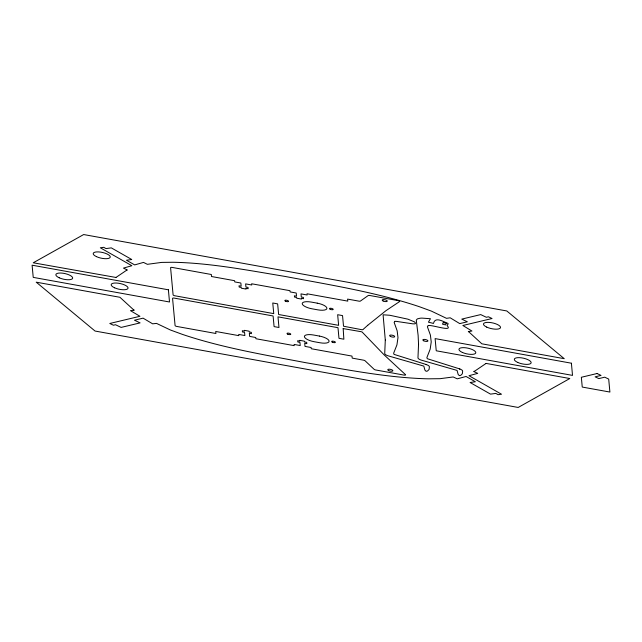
<?xml version="1.0" encoding="UTF-8"?>
<svg xmlns="http://www.w3.org/2000/svg" width="642" height="642" viewBox="0 0 642 642"><rect width="100%" height="100%" fill="white"/><g stroke="black" fill="none" stroke-linecap="round" stroke-linejoin="round"><path stroke-width="0.96" d="M385.296 340.051L384.719 353.573A5.216 1.757 12.3 0 0 387.985 355.788L423.816 366.101L424.916 370.121L426.103 371.309L427.5 371.028L429.089 369.439L429.402 366.783A5.216 1.757 12.3 0 0 426.136 364.504L426.593 364.632L394.003 354.36L393.634 353.244L396.933 344.866L397.984 337.62L397.149 330.75L394.164 322.477A11.163 3.764 12.3 0 1 394.621 321.843L394.621 321.353L396.026 321.329L412.79 323.833L414.925 323.841L415.591 323.271L414.555 321.915L407.935 319.178L389.766 315.254L383.089 314.797L385.296 340.051M418.544 344.377L417.966 357.899A5.216 1.757 12.3 0 0 421.232 360.114L457.064 370.426L458.163 374.438L459.351 375.634L460.747 375.353L462.336 373.764L462.649 371.108A5.216 1.757 12.3 0 0 459.383 368.829L459.841 368.957L427.251 358.685L426.882 357.57L430.172 349.184L431.231 341.945L430.397 335.076L427.403 326.794A11.163 3.764 12.3 0 1 427.869 326.168L427.869 325.679C430.525 324.082 453.212 332.395 447.378 325.879A4.984 1.677 12.3 0 1 447.033 325.358L448.196 323.913L447.907 323.359C443.566 321.923 435.14 316.105 433.454 323.44L428.431 322.148L430.453 318.721L421.778 318.095A39.074 13.169 12.3 0 0 419.956 318.247L417.292 318.913L416.281 320.141L418.127 335.397L418.544 344.377M443.277 322.525L442.474 324.138L445.508 324.892L446.31 323.271L443.277 322.525M367.73 325.285L363.187 329.362A1.741 0.586 12.3 0 1 361.542 329.659L343.526 326.224L342.539 315.591L337.652 314.708L338.631 325.342L278.636 314.508L277.649 303.875L272.762 302.992L273.741 313.625L174.857 295.769A1.741 0.586 12.3 0 1 173.099 294.855L170.587 267.738A1.741 0.586 12.3 0 1 172.233 267.433L211.33 274.495L211.491 276.517L234.619 280.698L234.731 281.91L240.862 283.018L241.151 286.18L239.025 285.794L239.145 287.078L241.272 287.464L241.344 288.218L246.111 289.085L246.038 288.322L248.173 288.707L248.053 287.431L245.926 287.046L245.629 283.884L251.76 284.992L251.648 283.772L289.983 290.69L290.096 291.909L296.227 293.017L296.516 296.179L294.389 295.793L294.509 297.077L296.636 297.463L296.708 298.217L301.475 299.076L301.411 298.321L303.538 298.707L303.417 297.423L301.291 297.045L300.994 293.884L307.133 294.991L307.02 293.771L347.779 301.13L347.587 299.1L358.886 301.138A1.741 0.586 12.3 0 0 360.411 301.058L368.171 295.569A1.741 0.586 12.3 0 1 369.696 295.481L397.936 300.576A1.741 0.586 12.3 0 1 399.693 301.499L385.954 310.672L367.73 325.285M115.953 277.456L33.24 262.787L83.661 234.547L506.795 310.961L564.246 358.685L481.821 343.799L469.294 332.275A17.527 5.906 12.3 0 1 468.941 332.042L468.283 331.577L471.958 331.031L462.842 325.486L492.053 318.52L488.41 316.779L486.331 317.268L480.714 314.588L461.75 319.106L467.36 321.794L459.744 323.608L450.178 317.798L446.511 318.336L431.352 311.097L419.651 306.812A104.558 35.246 12.3 0 0 414.804 305.199C372.537 291.62 328.503 284.623 284.984 276.421C249.433 270.523 213.794 263.629 177.69 262.377A104.558 35.246 12.3 0 0 172.979 262.265L161.688 262.401L147.379 264.319L143.479 262.409L134.684 264.905L126.466 260.235L131.77 259.512L111.299 247.868L106.002 248.59L103.763 247.314L100.321 247.78L131.843 265.716L123.457 268.099L127.357 270.009L126.771 270.25A17.527 5.906 12.3 0 1 126.45 270.362L115.953 277.456M486.09 363.412L474.791 371.076A1.541 0.522 12.3 0 1 474.647 371.124L473.684 371.485L477.744 373.363L468.973 375.706L501.514 394.22L498.072 394.686L495.833 393.41L490.536 394.132L470.072 382.488L475.369 381.765L466.076 376.477L457.256 378.836L453.188 376.966L440.067 378.684L428.768 378.82A104.558 35.246 12.3 0 1 424.065 378.708C384.317 377.255 345.131 369.319 306.009 362.746C266.077 355.138 225.719 348.405 186.95 335.886A104.558 35.246 12.3 0 1 182.103 334.273L170.395 329.988L156.504 323.391L152.652 323.833L143.086 318.151L134.475 320.206L140.092 322.894L121.121 327.412L115.504 324.732L113.433 325.221L109.782 323.48L139.948 316.289L130.438 310.64L134.282 310.198L133.464 309.621A5.505 1.854 12.3 0 0 133.223 309.468L119.934 297.286L36.209 282.167L95.048 331.039L518.182 407.453L569.807 378.531L486.09 363.412M597.076 373.516L581.347 377.271L582.246 387.062L609.9 392.053L608.696 379.085L604.74 377.183L598.809 378.595L595.11 376.83L601.04 375.418L597.076 373.516M343.165 328.592L343.863 339.209L338.976 338.326L337.989 327.693L277.994 316.851L278.973 327.492L274.086 326.609L273.099 315.968L174.215 298.113A1.741 0.586 12.3 0 0 172.57 298.418L175.081 325.526A1.741 0.586 12.3 0 0 176.839 326.449L215.929 333.503L215.72 331.473L238.84 335.646L238.728 334.434L244.867 335.541L244.57 332.379L242.443 331.994L242.323 330.71L244.45 331.095L244.385 330.341L249.152 331.2L249.224 331.962L251.351 332.347L251.471 333.623L249.337 333.238L249.634 336.4L255.765 337.507L255.877 338.727L294.213 345.645L294.1 344.433L300.231 345.54L299.934 342.379L297.808 341.993L297.687 340.709L299.822 341.095L299.75 340.34L304.517 341.199L304.589 341.961L306.715 342.346L306.836 343.622L304.709 343.237L304.998 346.399L311.129 347.507L311.242 348.726L352.001 356.085L352.193 358.116L363.484 360.154A1.741 0.586 12.3 0 1 365.089 360.804L374.134 369.327A1.741 0.586 12.3 0 0 375.739 369.977L403.97 375.08A1.741 0.586 12.3 0 0 405.624 374.776L384.317 355.05L362.626 332.556A1.741 0.586 12.3 0 0 360.86 331.641L343.165 328.592M317.236 303.152L311.274 302.077A9.566 3.226 12.3 0 0 302.213 303.738A9.566 3.226 12.3 0 0 311.892 308.778L317.854 309.853A9.566 3.226 12.3 0 0 326.914 308.2A9.566 3.226 12.3 0 0 317.236 303.152M168.389 289.807L32.1 265.194L33.232 277.376L169.512 301.989L168.389 289.807M571.396 363.212L435.107 338.599L436.239 350.781L572.52 375.393L571.396 363.212M319.419 336.071L313.457 334.996A9.566 3.226 12.3 0 0 304.396 336.657A9.566 3.226 12.3 0 0 314.082 341.696L320.045 342.772A9.566 3.226 12.3 0 0 329.105 341.119A9.566 3.226 12.3 0 0 319.419 336.071M59.257 277.817A8.611 2.905 12.3 0 0 72.634 278.323A8.611 2.905 12.3 0 0 60.854 273.027A8.611 2.905 12.3 0 0 59.257 277.817M114.621 287.817A8.611 2.905 12.3 0 0 128.007 288.322A8.611 2.905 12.3 0 0 116.226 283.018A8.611 2.905 12.3 0 0 114.621 287.817M462.376 352.442A8.611 2.905 12.3 0 0 475.754 352.956A8.611 2.905 12.3 0 0 463.981 347.651A8.611 2.905 12.3 0 0 462.376 352.442M517.741 362.441A8.611 2.905 12.3 0 0 531.127 362.955A8.611 2.905 12.3 0 0 519.346 357.65A8.611 2.905 12.3 0 0 517.741 362.441M486.692 327.091A8.699 2.929 12.3 0 0 500.431 327.845A8.699 2.929 12.3 0 0 488.891 322.388A8.699 2.929 12.3 0 0 486.692 327.091M96.42 256.615A8.699 2.929 12.3 0 0 110.167 257.362A8.699 2.929 12.3 0 0 98.627 251.913A8.699 2.929 12.3 0 0 96.42 256.615M383.138 300.978A2.608 0.883 12.3 0 0 387.262 301.202A2.608 0.883 12.3 0 0 383.796 299.573A2.608 0.883 12.3 0 0 383.138 300.978M287.744 334.153A1.91 0.642 12.3 0 0 290.754 334.305A1.91 0.642 12.3 0 0 288.194 333.11A1.91 0.642 12.3 0 0 287.744 334.153M332.371 342.21A1.91 0.642 12.3 0 0 335.389 342.363A1.91 0.642 12.3 0 0 332.829 341.167A1.91 0.642 12.3 0 0 332.371 342.21M388.723 370.619A2.608 0.883 12.3 0 0 392.848 370.843A2.608 0.883 12.3 0 0 389.389 369.206A2.608 0.883 12.3 0 0 388.723 370.619M285.61 301.258A1.91 0.642 12.3 0 0 288.571 301.363A1.91 0.642 12.3 0 0 285.939 300.191A1.91 0.642 12.3 0 0 285.61 301.258M330.245 309.316A1.91 0.642 12.3 0 0 333.206 309.42A1.91 0.642 12.3 0 0 330.574 308.248A1.91 0.642 12.3 0 0 330.245 309.316M390.545 336.488A2.608 0.883 12.3 0 0 394.678 336.713A2.608 0.883 12.3 0 0 391.219 335.076A2.608 0.883 12.3 0 0 390.545 336.488M423.792 340.814A2.608 0.883 12.3 0 0 427.917 341.038A2.608 0.883 12.3 0 0 424.466 339.401A2.608 0.883 12.3 0 0 423.792 340.814"/></g></svg>
